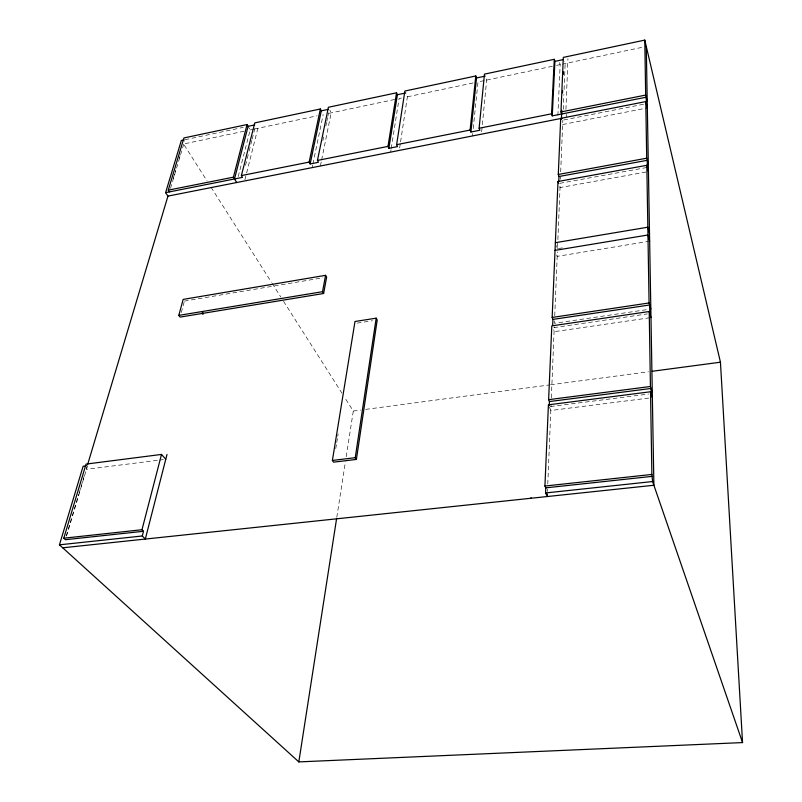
<?xml version="1.0" encoding="UTF-8"?>
<svg xmlns="http://www.w3.org/2000/svg" width="802" height="802" viewBox="0 0 802 802"><rect width="100%" height="100%" fill="white"/><g stroke="black" fill="none" stroke-linecap="round" stroke-linejoin="round"><path stroke-width="0.6" stroke-dasharray="4.01 3.01" d="M565.941 109.453L567.946 58.606M547.465 491.556L547.566 489.06M547.776 484.067L551.034 405.331M551.345 397.842L554.272 326.905M554.523 320.82L554.423 323.296L648.357 309.402M554.733 315.858L557.37 251.978M562.413 247.878L557.51 248.69L560.187 184.069M560.377 179.317L560.478 176.821M560.688 171.849L562.824 120.23M563.265 109.403L563.886 94.536M564.087 89.583L565.159 63.558L564.548 61.503M557.881 115.388L560.167 64.611L559.545 62.566M481.661 131.718L486.654 80.1L485.932 78.115M472.458 135.949L472.709 133.493M473.21 128.581L478.012 81.924L484.498 80.561M399.637 147.979L400.378 143.097M400.559 141.884L407.386 96.801L406.143 93.924M336.8 517.28L345.431 461.681M346.203 456.739L353.301 411.035L344.579 397.311M390.664 152.109L391.045 149.673M391.236 148.46L399.085 98.556L401.451 98.055M335.757 448.649L336.559 443.727M336.75 442.503L337.552 437.581M337.752 436.358L338.143 433.892M320.399 165.994L321.381 161.162M321.622 159.959L331.186 112.861L329.782 110.074M322.885 140.55L323.627 136.931M325.853 126.054L326.594 122.435M326.845 121.222L327.587 117.603M327.838 116.39L328.579 112.771M312.138 167.628L312.64 165.212M312.89 164.009L323.186 114.546M244.931 179.768L257.863 128.32L256.329 125.613M245.502 165.412L248.841 152.24M249.141 151.047L251.868 140.27M252.179 139.077L254.906 128.3M238.224 176.56L250.164 129.944L248.62 127.237M181.312 312.529L184.089 302.254M66.275 535.926L78.706 494.373M79.067 493.19L84.711 474.313M86.917 466.954L86.195 469.35L158.425 460.198M173.272 178.335L175.748 170.044M179.297 158.195L180.009 155.829M66.496 536.117L87.558 465.661M170.505 188.33L184.691 140.881M185.051 139.698L243.257 127.368M250.164 129.944L253.462 129.242M254.565 129.012L317.141 115.819M562.162 64.19L643.846 46.977M244.109 131.217L183.558 143.979L207.036 180.921M328.9 113.343L396.659 99.067M407.386 96.801L473.14 82.947M486.654 80.1L555.265 65.644M556.488 65.383L560.167 64.611M563.776 119.969L645.089 103.949M562.643 124.531L647.334 107.929M559.906 183.307L646.131 167.628M645.991 172.039L560.037 187.578L559.355 185.553M184.39 301.111L322.945 277.763M649.65 241.191L557.189 256.359L556.478 254.364M357.221 323.106L372.509 320.73M553.791 327.647L647.334 313.903M649.75 317.762L554.072 331.707L553.32 329.762M353.301 411.035L360.74 410.043M365.702 409.381L549.27 384.97M550.513 384.8L648.507 371.767M550.463 406.554L648.658 394.023M159.648 460.037L163.327 459.576M648.698 398.073L550.824 410.474L549.22 406.714M211.056 187.257L271.447 282.254M272.119 283.307L280.84 297.031M283.517 301.251L341.893 393.09M556.438 245.693L557.51 248.69M566.112 114.195L567.074 117.262"/><path stroke-width="1.2" d="M547.365 494.042L547.255 496.538L545.561 492.959L545.781 487.847L544.929 486.042L548.418 404.83L650.522 391.747L652.367 397.602M549.26 405.682L549.43 401.561L548.628 399.667L551.796 325.873L649.209 311.517L650.973 317.582M552.658 325.411L552.919 319.397L552.157 317.442L557.991 181.503L646.823 165.302L648.447 171.598M558.773 181.192L558.974 176.51L558.292 174.475L560.698 118.395L645.78 101.583L647.334 107.929L653.891 485.26L62.726 547.796M561.621 113.994L560.969 111.949L563.315 57.393L644.778 40.1L720.447 362.203L742.552 742.582L298.825 761.9L59.448 544.829L83.137 466.223L86.456 465.802M561.39 119.368L561.781 110.285M562.513 92.922L562.613 90.446M563.295 74.335L563.405 71.849M646.302 103.709L646.191 97.202L552.257 115.859L551.596 113.814L554.282 59.308L484.468 74.135L479.125 128.25L479.897 130.235L470.904 132.019L470.122 130.044L475.786 75.979L404.88 91.037L396.629 144.671L397.511 146.596L388.88 148.31L387.988 146.395L396.539 92.801L328.379 107.278L317.452 160.44L318.434 162.295L310.153 163.939L309.151 162.094L320.359 108.982L254.785 122.896L241.392 175.588L242.475 177.382L165.603 192.65L167.949 196.109L87.629 464.558M552.257 115.859L554.924 61.363L554.282 59.308M530.984 498.263L531.014 497.651M470.904 132.019L476.528 77.964L475.786 75.979M356.399 459.416L355.246 457.691L376.188 318.173L354.995 321.482L332.389 460.458L333.572 462.163L356.399 459.416L377.211 319.998L376.188 318.173M298.825 761.9L336.609 518.513M388.88 148.31L397.391 94.726L396.539 92.801M323.617 293.492L326.635 277.141L325.582 275.327L183.147 299.407L178.816 315.387L180.079 317.091L323.617 293.492L322.544 291.687L325.582 275.327M310.153 163.939L321.301 110.836L320.359 108.982M59.448 544.829L142.285 535.987L145.322 539.054L166.996 454.473M142.285 535.987L143.508 531.275L141.984 529.721L63.789 538.202L86.045 464.097L161.513 454.423L165.763 459.255M234.505 178.966L248.099 126.345L247.066 124.541L183.939 137.944L168.27 190.154L169.443 191.889M202.866 314.504L203.177 313.291L201.944 311.577M141.984 529.721L161.513 454.423M236.69 182.535L233.412 177.182L247.066 124.541M165.603 192.65L181.332 140.48L184.119 139.889M248.099 126.345L254.715 124.942M321.301 110.836L328.168 109.383M397.391 94.726L405.722 92.962M476.528 77.964L485.2 76.13M554.924 61.363L562.924 59.669M168.27 190.154L233.412 177.182M241.392 175.588L309.151 162.094M317.452 160.44L387.988 146.395M396.629 144.671L470.122 130.044M479.125 128.25L551.596 113.814M560.969 111.949L645.67 95.077L644.778 40.1M167.949 196.109L561.871 118.285M558.292 174.475L646.703 158.205L645.78 101.583M558.974 176.51L647.244 160.31L647.364 167.407M555.365 242.695L647.836 227.207L649.52 233.422M555.034 250.384L647.956 234.986L649.65 241.191M178.816 315.387L322.544 291.687M552.157 317.442L649.069 302.966L650.833 309.041M552.919 319.397L649.66 304.991L649.8 313.542M652.226 371.276L720.447 362.203M548.628 399.667L650.432 386.494L652.277 392.378M549.43 401.561L651.054 388.459L651.134 393.712M332.389 460.458L355.246 457.691M544.929 486.042L651.876 474.443L652.607 481.541L742.552 742.582M143.508 531.275L65.423 539.706L63.789 538.202M545.781 487.847L652.517 476.328M545.561 492.959L652.607 481.541M557.991 181.503L558.673 183.528M646.703 158.205L648.317 164.51M645.67 95.077L647.224 101.433M646.272 46.466L647.334 107.929M646.823 165.302L649.069 302.966M649.209 311.517L650.432 386.494M650.522 391.747L651.876 474.443"/></g></svg>
